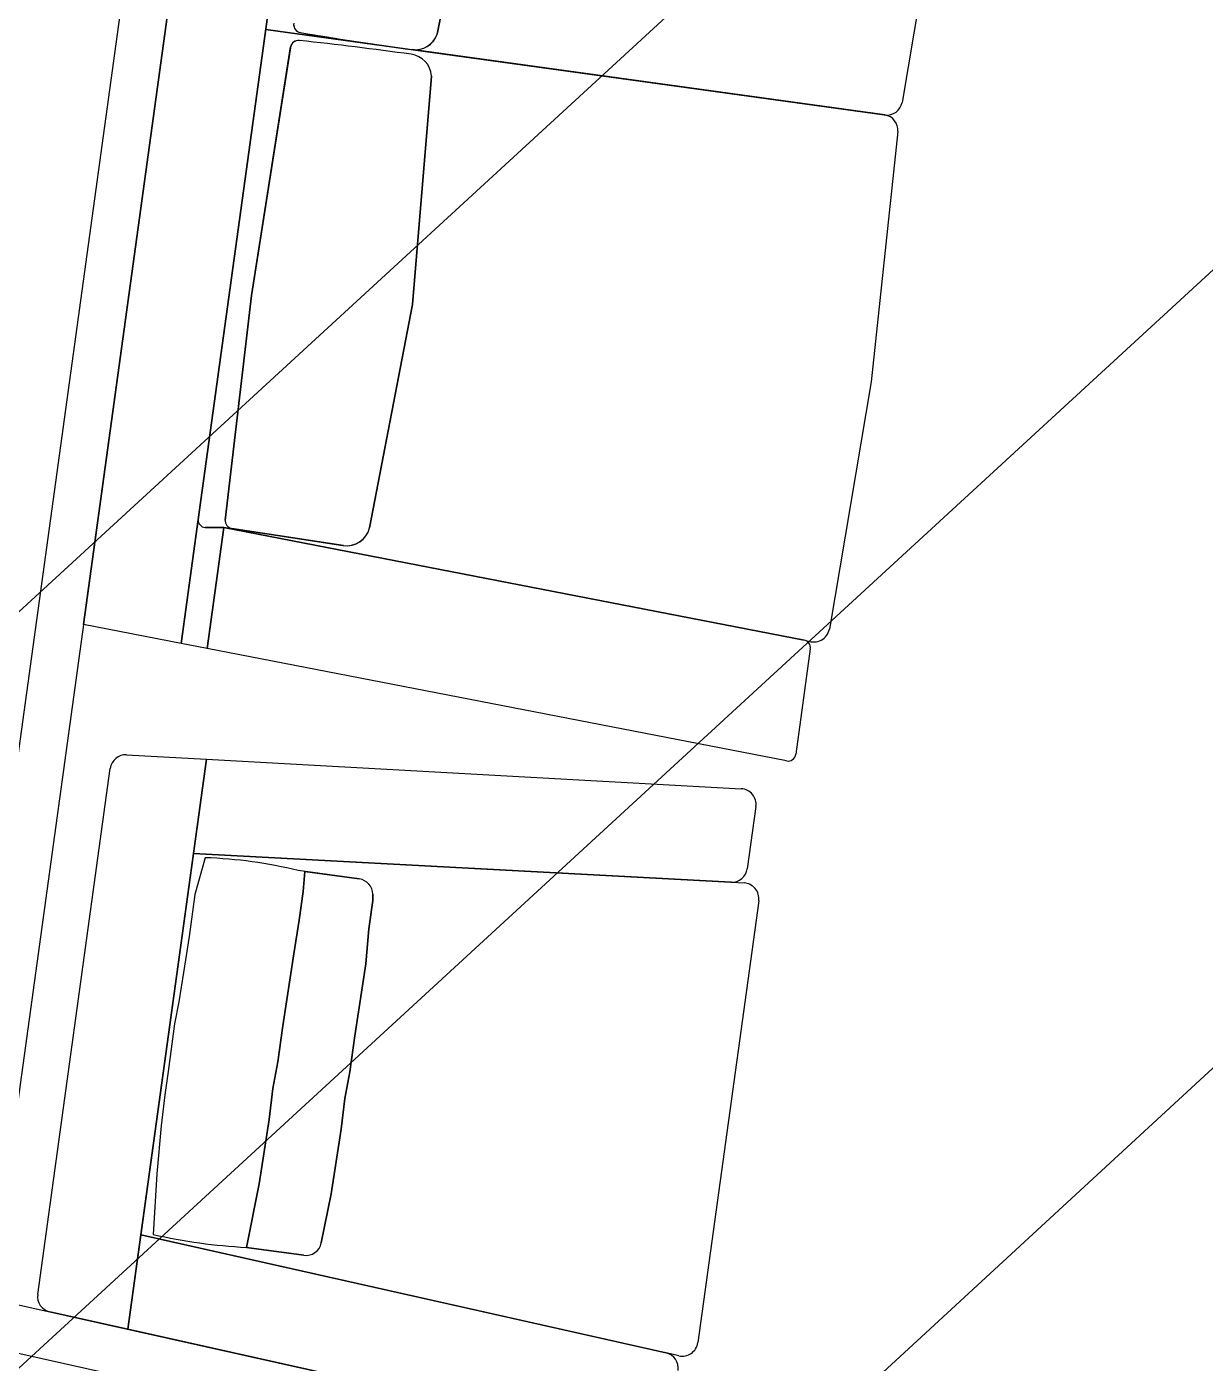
# Model space of a CAD drawing. Extents: x -678889171 to 586587, y -792238163 to 335485.
# Drawn here: x -678720533 to -678719034, y -791976105 to -791974406 of the extents above; entities that cross this region are included whole.
import ezdxf
from ezdxf.enums import TextEntityAlignment as Align

# ---------------------------------------------------------------- set-up
doc = ezdxf.new("R2010")
doc.units = 0
doc.header["$MEASUREMENT"] = 0
for name, color, linetype in [('A-FLOR-PATT', 252, 'Continuous'), ('A-SITE-PATT', 252, 'Continuous'), ('A-WALL', 252, 'Continuous')]:
    doc.layers.add(name, color=color, linetype=linetype)
doc.layers.add('BASEMENT3 LAYOUT$0$HATCH2', color=252, linetype='Continuous', lineweight=15)
doc.styles.add('Ground floor Towers$0$$Bas01-Rname$0$EN-SC', font='swissc.ttf')
doc.styles.add('Ground floor Towers$0$$Bas01-Rname$0$EN-SCL', font='swisscl.ttf')
doc.styles.add('Ground floor Towers$0$04-Ground Floor$0$V2-lower ground$0$LEVEL  FOR LICENSE LOWER GR$0$$LG- LEVEL$0$AR-SR', font='sarb.shx')

# ---------------------------------------------------------------- blocks, each defined once
blk = doc.blocks.new('A$C61C61320')
at = {"layer": 'BASEMENT3 LAYOUT$0$HATCH2'}
h = blk.add_hatch(dxfattribs=at)
h.set_pattern_fill('JIS_WOOD', color=256, scale=1000, style=0)
h.set_pattern_definition([(45, (-845211.5632561638, -471074.8112416068), (-499.9999991609842, 499.9999991609843), [])])
edge = h.paths.add_edge_path()
edge.add_line((-87728.88771757309, -14436.92520058164), (11085.99286301623, -14077.61977391216))
edge.add_line((11085.9928630162, -14077.61977391216), (11086.00013759563, -61296.12011963065))
edge.add_line((11086.00013759569, -61296.12011963065), (-23868.16462742418, -60220.57708285929))
edge.add_line((-23868.16462742421, -60220.57708285929), (-23388.15647815715, -47455.2645226442))
edge.add_arc((-38984.06513334403, -44366.02445463254), 15898.9235792472, 348.7958745272753, 525.9866040010601)
edge.add_line((-54409.82303213701, -40516.12001080933), (-55179.78612954497, -49076.3717473704))
edge.add_line((-55179.78612954495, -49076.3717473704), (-87616.00626249687, -47227.09333388295))
edge.add_line((-87616.00626249681, -47227.09333388295), (-87728.88771757303, -14436.92520058164))
blk = doc.blocks.new('GR')
at = {"layer": 'A-FLOR-PATT'}
for p, q in [((75108.06390575749, 213784.1995105726), (74863.99233715625, 211262.754058568)), ((75162.30965450482, 213721.8565290002), (74929.03757304582, 211311.9780157212)), ((75012.36551736272, 212172.8192330197, 1.322013312419961e-08), (75162.30965450476, 213721.8565290001)), ((75152.75881709714, 212312.0214137413, 1.870960735571926e-09), (75273.39753746093, 213558.3114037648, 1.870960735571926e-09)), ((75273.39753746078, 213558.3114037648, 1.870960735574043e-09), (75152.75881709694, 212312.0214137412, 1.194350978910226e-08)), ((75213.36615089167, 212938.1413958032, 6.883191337378729e-09), (75273.39753746093, 213558.3114037648, 1.870960735571926e-09)), ((75475.4205447596, 213229.3114868449, 4.250620706491891e-09), (75431.5284502802, 212941.0484314777, 6.599466843454062e-09)), ((75431.52845028037, 212941.0484314779, 6.599466843451945e-09), (75475.42054475978, 213229.3114868451, 4.250620706489986e-09)), ((76065.51207029991, 213192.2009790961, 3.84147255284904e-09), (76025.66304024524, 212878.3108375178, 6.389645768183579e-09)), ((75152.75881709694, 212312.0214137412, 1.194350978910226e-08), (75213.36615089147, 212938.141395803, 6.883191337380635e-09)), ((75152.75881709694, 212312.0214137412, 1.194350978910226e-08), (75213.36615089147, 212938.141395803, 6.883191337380635e-09)), ((75213.36615089147, 212938.141395803, 6.883191337380635e-09), (76003.51037646324, 212861.6567982865, 6.54877715102436e-09)), ((75213.36615089147, 212938.141395803, 6.883191337380635e-09), (76003.51037646324, 212861.6567982865, 6.54877715102436e-09)), ((75394.58916627028, 212920.5993206435, 6.806491988986798e-09), (75213.36615089167, 212938.1413958032, 6.883191337378729e-09)), ((75245.6742143248, 212917.2579249673, 7.010970030184528e-09), (75208.73464287398, 212599.3307331468, 9.587829098247862e-09)), ((75208.73464287398, 212599.3307331468, 9.587829098247862e-09), (75245.6742143248, 212917.2579249673, 7.010970030184528e-09)), ((75245.55059274967, 212916.1939532239, 7.019593719210936e-09), (75208.73464287398, 212599.3307331468, 9.587829098247862e-09)), ((75245.55059274967, 212916.1939532239, 7.019593719210936e-09), (75208.73464287398, 212599.3307331468, 9.587829098247862e-09)), ((76004.41404349671, 212861.5693248772, 6.548394690370246e-09), (75400.40557549527, 212920.0363022677, 6.804030299467958e-09)), ((75414.13308396819, 212596.1652741866, 9.36772534193512e-09), (75426.34456647444, 212887.4949581229, 7.032287448346413e-09)), ((75414.13308396819, 212596.1652741866, 9.36772534193512e-09), (75426.34456647444, 212887.4949581229, 7.032287448346413e-09)), ((75414.13308396819, 212596.1652741866, 9.36772534193512e-09), (75426.34456647444, 212887.4949581229, 7.032287448346413e-09)), ((75426.34456647444, 212887.4949581229, 7.032287448346413e-09), (75414.13308396819, 212596.1652741866, 9.36772534193512e-09)), ((76021.99055362039, 212841.0742973898, 6.690673763259505e-09), (76000.64535683685, 212521.9805207119, 9.258200923401067e-09)), ((76021.99055362039, 212841.0742973898, 6.690673763259505e-09), (76000.64535683685, 212521.9805207119, 9.258200923401067e-09)), ((75208.73464287398, 212599.3307331468, 9.587829098247862e-09), (75187.18029102753, 212312.989441668, 1.189468620634171e-08)), ((75187.18029102747, 212312.989441668, 1.189468620634171e-08), (75208.73464287398, 212599.3307331468, 9.587829098247862e-09)), ((75208.73464287398, 212599.3307331468, 9.587829098247862e-09), (75187.20613475214, 212313.3327656316, 1.189192027858592e-08)), ((75208.73464287398, 212599.3307331468, 9.587829098247862e-09), (75187.20613475214, 212313.3327656316, 1.189192027858592e-08)), ((75370.93503318226, 212310.3843164073, 1.169596911881153e-08), (75414.13308396819, 212596.1652741866, 9.36772534193512e-09)), ((75370.93503318226, 212310.3843164073, 1.169596911881153e-08), (75414.13308396819, 212596.1652741866, 9.36772534193512e-09)), ((75370.93503318226, 212310.3843164073, 1.169596911881153e-08), (75414.13308396819, 212596.1652741866, 9.36772534193512e-09)), ((75414.13308396819, 212596.1652741866, 9.36772534193512e-09), (75370.93503318226, 212310.3843164073, 1.169596911881153e-08)), ((76000.64535683685, 212521.9805207119, 9.258200923401067e-09), (75960.51840596064, 212205.5199107819, 1.182718349350942e-08)), ((76000.64535683685, 212521.9805207119, 9.258200923401067e-09), (75960.51840596064, 212205.5199107819, 1.182718349350942e-08)), ((75137.44435875863, 212153.8113790849, 1.322216752333082e-08), (75152.75881709694, 212312.0214137412, 1.194350978910226e-08)), ((75152.75881709694, 212312.0214137412, 1.194350978910226e-08), (75137.44435875863, 212153.8113790849, 1.322216752333082e-08)), ((75161.82574712753, 212302.2629193448, 1.201042075474506e-08), (75185.76440141385, 212303.514117698, 1.197186165261638e-08)), ((75185.76440141385, 212303.514117698, 1.197186165261638e-08), (75161.82574712753, 212302.2629193448, 1.201042075474506e-08)), ((75185.76440141385, 212303.514117698, 1.197186165261638e-08), (75161.82574712753, 212302.2629193448, 1.201042075474506e-08)), ((75185.76440141385, 212303.514117698, 1.197186165261638e-08), (75170.78301825211, 212148.7450036457, 1.322270977443549e-08)), ((75170.78301825211, 212148.7450036457, 1.322270977443549e-08), (75185.76440141385, 212303.514117698, 1.197186165261638e-08)), ((75185.76440141385, 212303.514117698, 1.197186165261638e-08), (75928.86113166681, 212190.309026481, 1.198617009939473e-08)), ((75928.81962546939, 212190.3153496321, 1.198616930018611e-08), (75185.76440141385, 212303.514117698, 1.197186165261638e-08)), ((75928.81962546939, 212190.3153496321, 1.198616930018611e-08), (75185.76440141385, 212303.514117698, 1.197186165261638e-08)), ((75195.8808658857, 212302.4931898052, 1.196791201598427e-08), (75338.66392127308, 212286.5882080386, 1.1924082322145e-08)), ((75338.66392127308, 212286.5882080386, 1.1924082322145e-08), (75195.8808658857, 212302.4931898052, 1.196791201598427e-08)), ((75196.232368947, 212302.4540349506, 1.196780411612519e-08), (75337.80301544094, 212286.6841066137, 1.192434659187174e-08)), ((75196.232368947, 212302.4540349506, 1.196780411612519e-08), (75337.80301544094, 212286.6841066137, 1.192434659187174e-08)), ((75137.44435875863, 212153.8113790849, 1.322216752333082e-08), (75012.36551736272, 212172.8192330197, 1.322013312419961e-08)), ((75937.2878117612, 212179.4627898249, 1.206251116368797e-08), (75924.26283696044, 212044.904866253, 1.315001190313741e-08)), ((75170.78301825211, 212148.7450036457, 1.322270977443549e-08), (75137.44435875863, 212153.8113790849, 1.322216752333082e-08)), ((75912.82406894432, 212035.9792652705, 1.323477902333469e-08), (75170.78301825211, 212148.7450036457, 1.322270977443549e-08)), ((75073.87633664988, 212009.6156855182, 1.444364447832347e-08), (75175.50121545303, 212008.1593147778, 1.433394110783513e-08)), ((75175.50121545303, 212008.1593147778, 1.433394110783513e-08), (75105.03547419654, 211280.1943712918, 2.021737325262975e-08)), ((75163.83307362976, 211887.6184952033, 1.53081552358518e-08), (75175.50121545303, 212008.1593147778, 1.433394110783513e-08)), ((75175.50121545303, 212008.1593147778, 1.433394110783513e-08), (75856.7616876174, 211998.3962741724, 1.3598525028062e-08)), ((74988.78297784168, 211319.7700200017, 2.004086045746069e-08), (75053.81646016927, 211991.6155784688, 1.461098668346376e-08)), ((75876.25066139153, 211976.5590535924, 1.374922766240849e-08), (75868.55387865193, 211897.0454074975, 1.439185907697161e-08)), ((75116.7036160198, 211400.7351908665, 1.924315912461308e-08), (75163.83307362976, 211887.6184952033, 1.53081552358518e-08)), ((75163.83307362976, 211887.6184952033, 1.53081552358518e-08), (75848.41391626303, 211879.0463933085, 1.45592881711798e-08)), ((75848.53879071062, 211879.0448296706, 1.455915157027762e-08), (75163.83307362976, 211887.6184952033, 1.53081552358518e-08)), ((75179.12686922785, 211883.018202726, 1.846268009277388e-08), (75167.84717626648, 211835.7418616369, 1.846268009277388e-08)), ((75179.12686922785, 211883.018202726, 1.921632678158345e-08), (75167.84717626648, 211835.7418616369, 1.921632678158345e-08)), ((75848.53879071062, 211879.0448296706, 1.455915157027762e-08), (75865.13326199155, 211878.83703902, 1.454099877922107e-08)), ((75375.94886318222, 211863.9661758067, 1.846268009277388e-08), (75298.09549504716, 211871.5022465255, 1.846268009277388e-08)), ((75375.94886318222, 211863.9661758067, 1.921632678158345e-08), (75298.09549504716, 211871.5022465255, 1.921632678158345e-08)), ((75305.17859485536, 211844.9458123395, 1.913504955049681e-08), (75306.54557557381, 211870.6842934177, 1.913504955049681e-08)), ((75306.54557557381, 211870.6842934177, 1.850156276400536e-08), (75305.17859485536, 211844.9458123395, 1.850156276400536e-08)), ((75306.54557557381, 211870.6842934177, 1.913504955049681e-08), (75375.94886318222, 211863.9661758067, 1.913504955049681e-08)), ((75375.94886318222, 211863.9661758067, 1.850156276400536e-08), (75306.54557557381, 211870.6842934177, 1.850156276400536e-08)), ((75301.65468908462, 211808.5411734396, 1.913504955049681e-08), (75305.17859485536, 211844.9458123395, 1.913504955049681e-08)), ((75305.17859485536, 211844.9458123395, 1.850156276400536e-08), (75301.65468908462, 211808.5411734396, 1.850156276400536e-08)), ((75393.91925515281, 211845.250119347, 1.913504955049681e-08), (75394.35186498088, 211837.5126037929, 1.913504955049681e-08)), ((75394.35186498088, 211837.5126037929, 1.846268009277388e-08), (75393.91925515281, 211845.250119347, 1.846268009277388e-08)), ((75394.35186498088, 211837.5126037929, 1.850156276400536e-08), (75393.91925515281, 211845.250119347, 1.850156276400536e-08)), ((75394.35186498088, 211837.5126037929, 1.921632678158345e-08), (75393.91925515281, 211845.250119347, 1.921632678158345e-08)), ((75884.71194420743, 211856.9984930896, 1.469160489059593e-08), (75830.07165739464, 211292.5225847617, 1.925371428025524e-08)), ((75167.84717626648, 211835.7418616369, 1.846268009277388e-08), (75162.66919200192, 211782.24932817, 1.846268009277388e-08)), ((75167.84717626648, 211835.7418616369, 1.921632678158345e-08), (75162.66919200192, 211782.24932817, 1.921632678158345e-08)), ((75394.35186498088, 211837.5126037929, 1.913504955049681e-08), (75390.82795921015, 211801.1079648932, 1.913504955049681e-08)), ((75390.82795921015, 211801.1079648932, 1.846268009277388e-08), (75394.35186498088, 211837.5126037929, 1.846268009277388e-08)), ((75390.82795921015, 211801.1079648932, 1.850156276400536e-08), (75394.35186498088, 211837.5126037929, 1.850156276400536e-08)), ((75390.82795921015, 211801.1079648932, 1.921632678158345e-08), (75394.35186498088, 211837.5126037929, 1.921632678158345e-08)), ((75296.7408229413, 211765.5218630699, 1.913504955049681e-08), (75301.65468908462, 211808.5411734396, 1.913504955049681e-08)), ((75301.65468908462, 211808.5411734396, 1.850156276400536e-08), (75296.7408229413, 211765.5218630699, 1.850156276400536e-08)), ((75390.82795921015, 211801.1079648932, 1.913504955049681e-08), (75388.76688535744, 211756.6139001782, 1.913504955049681e-08)), ((75388.76688535744, 211756.6139001782, 1.846268009277388e-08), (75390.82795921015, 211801.1079648932, 1.846268009277388e-08)), ((75388.76688535744, 211756.6139001782, 1.850156276400536e-08), (75390.82795921015, 211801.1079648932, 1.850156276400536e-08)), ((75388.76688535744, 211756.6139001782, 1.921632678158345e-08), (75390.82795921015, 211801.1079648932, 1.921632678158345e-08)), ((75162.66919200192, 211782.24932817, 1.846268009277388e-08), (75157.4676600662, 211736.2582103854, 1.846268009277388e-08)), ((75162.66919200192, 211782.24932817, 1.921632678158345e-08), (75157.4676600662, 211736.2582103855, 1.921632678158345e-08)), ((75286.33775348566, 211673.5396280415, 1.913504955049681e-08), (75296.7408229413, 211765.5218630699, 1.913504955049681e-08)), ((75296.7408229413, 211765.5218630699, 1.850156276400536e-08), (75286.33775348566, 211673.5396280415, 1.850156276400536e-08)), ((75388.76688535744, 211756.6139001782, 1.913504955049681e-08), (75378.36381590192, 211664.6316651496, 1.913504955049681e-08)), ((75378.36381590192, 211664.6316651496, 1.846268009277388e-08), (75388.76688535744, 211756.6139001782, 1.846268009277388e-08)), ((75378.36381590192, 211664.6316651496, 1.850156276400536e-08), (75388.76688535744, 211756.6139001782, 1.850156276400536e-08)), ((75378.36381590192, 211664.6316651496, 1.921632678158345e-08), (75388.76688535744, 211756.6139001782, 1.921632678158345e-08)), ((75157.4676600662, 211736.2582103854, 1.846268009277388e-08), (75153.0572029145, 211698.4395577367, 1.846268009277388e-08)), ((75157.4676600662, 211736.2582103855, 1.921632678158345e-08), (75153.0572029145, 211698.4395577367, 1.921632678158345e-08)), ((75153.0572029145, 211698.4395577367, 1.846268009277388e-08), (75148.83895320713, 211670.3511777227, 1.846268009277388e-08)), ((75153.0572029145, 211698.4395577367, 1.921632678158345e-08), (75148.83895320713, 211670.3511777227, 1.921632678158345e-08)), ((75148.83895320713, 211670.3511777227, 1.846268009277388e-08), (75142.9418040876, 211609.429121855, 1.846268009277388e-08)), ((75148.83895320713, 211670.3511777227, 1.921632678158345e-08), (75142.9418040876, 211609.429121855, 1.921632678158345e-08)), ((75281.87893332832, 211627.4766092478, 1.913504955049681e-08), (75286.33775348566, 211673.5396280415, 1.913504955049681e-08)), ((75286.33775348566, 211673.5396280415, 1.850156276400536e-08), (75281.87893332832, 211627.4766092478, 1.850156276400536e-08)), ((75378.36381590192, 211664.6316651496, 1.913504955049681e-08), (75373.90499574458, 211618.5686463561, 1.913504955049681e-08)), ((75373.90499574458, 211618.5686463561, 1.846268009277388e-08), (75378.36381590192, 211664.6316651496, 1.846268009277388e-08)), ((75373.90499574458, 211618.5686463561, 1.850156276400536e-08), (75378.36381590192, 211664.6316651496, 1.850156276400536e-08)), ((75373.90499574458, 211618.5686463561, 1.921632678158345e-08), (75378.36381590192, 211664.6316651496, 1.921632678158345e-08)), ((75277.08535128809, 211593.4446066768, 1.913504955049681e-08), (75281.87893332832, 211627.4766092478, 1.913504955049681e-08)), ((75281.87893332832, 211627.4766092478, 1.850156276400536e-08), (75277.08535128809, 211593.4446066768, 1.850156276400536e-08)), ((75142.9418040876, 211609.429121855, 1.846268009277388e-08), (75140.06514616287, 211579.7110477067, 1.846268009277388e-08)), ((75142.9418040876, 211609.429121855, 1.921632678158345e-08), (75140.06514616287, 211579.7110477067, 1.921632678158345e-08)), ((75373.90499574458, 211618.5686463561, 1.913504955049681e-08), (75369.11141370423, 211584.536643785, 1.913504955049681e-08)), ((75369.11141370423, 211584.536643785, 1.846268009277388e-08), (75373.90499574458, 211618.5686463561, 1.846268009277388e-08)), ((75369.11141370423, 211584.536643785, 1.850156276400536e-08), (75373.90499574458, 211618.5686463561, 1.850156276400536e-08)), ((75369.11141370423, 211584.536643785, 1.921632678158345e-08), (75373.90499574458, 211618.5686463561, 1.921632678158345e-08)), ((75274.0164922513, 211553.9962670805, 1.913504955049681e-08), (75277.08535128809, 211593.4446066768, 1.913504955049681e-08)), ((75277.08535128809, 211593.4446066768, 1.850156276400536e-08), (75274.0164922513, 211553.9962670805, 1.850156276400536e-08)), ((75140.06514616287, 211579.7110477067, 1.846268009277388e-08), (75136.9962871261, 211540.2627081103, 1.846268009277388e-08)), ((75140.06514616287, 211579.7110477067, 1.921632678158345e-08), (75136.9962871261, 211540.2627081103, 1.921632678158345e-08)), ((75369.11141370423, 211584.536643785, 1.913504955049681e-08), (75366.04255466745, 211545.0883041887, 1.913504955049681e-08)), ((75366.04255466745, 211545.0883041887, 1.846268009277388e-08), (75369.11141370423, 211584.536643785, 1.846268009277388e-08)), ((75366.04255466745, 211545.0883041887, 1.850156276400536e-08), (75369.11141370423, 211584.536643785, 1.850156276400536e-08)), ((75366.04255466745, 211545.0883041887, 1.921632678158345e-08), (75369.11141370423, 211584.536643785, 1.921632678158345e-08)), ((75136.9962871261, 211540.2627081103, 1.846268009277388e-08), (75134.06999444461, 211479.0530863028, 1.846268009277388e-08)), ((75136.9962871261, 211540.2627081103, 1.921632678158345e-08), (75134.06999444461, 211479.0530863028, 1.921632678158345e-08)), ((75264.54834201839, 211471.6724036778, 1.913504955049681e-08), (75274.0164922513, 211553.9962670805, 1.913504955049681e-08)), ((75274.0164922513, 211553.9962670805, 1.850156276400536e-08), (75264.54834201839, 211471.6724036778, 1.850156276400536e-08)), ((75366.04255466745, 211545.0883041887, 1.913504955049681e-08), (75356.57440443453, 211462.764440786, 1.913504955049681e-08)), ((75356.57440443453, 211462.764440786, 1.846268009277388e-08), (75366.04255466745, 211545.0883041887, 1.846268009277388e-08)), ((75356.57440443453, 211462.764440786, 1.850156276400536e-08), (75366.04255466745, 211545.0883041887, 1.850156276400536e-08)), ((75356.57440443453, 211462.764440786, 1.921632678158345e-08), (75366.04255466745, 211545.0883041887, 1.921632678158345e-08)), ((75134.06999444461, 211479.0530863028, 1.846268009277388e-08), (75132.53906934406, 211401.7306365306, 1.846268009277388e-08)), ((75134.06999444461, 211479.0530863028, 1.921632678158345e-08), (75132.53906934406, 211401.7306365306, 1.921632678158345e-08)), ((75251.50769516348, 211390.2146803302, 1.913504955049681e-08), (75264.54834201839, 211471.6724036778, 1.913504955049681e-08)), ((75264.54834201839, 211471.6724036778, 1.850156276400536e-08), (75251.50769516348, 211390.2146803302, 1.850156276400536e-08)), ((75356.57440443453, 211462.764440786, 1.913504955049681e-08), (75346.4926375224, 211399.7892073383, 1.913504955049681e-08)), ((75346.4926375224, 211399.7892073383, 1.846268009277388e-08), (75356.57440443453, 211462.764440786, 1.846268009277388e-08)), ((75346.4926375224, 211399.7892073383, 1.850156276400536e-08), (75356.57440443453, 211462.764440786, 1.850156276400536e-08)), ((75346.4926375224, 211399.7892073383, 1.921632678158345e-08), (75356.57440443453, 211462.764440786, 1.921632678158345e-08)), ((75105.03547419654, 211280.1943712918, 2.021737325262975e-08), (75116.7036160198, 211400.7351908665, 1.924315912461308e-08)), ((75116.7036160198, 211400.7351908665, 1.924315912461308e-08), (75790.34161539073, 211277.8235455781, 1.941823806972782e-08)), ((75790.21875943814, 211277.8459618124, 1.941820613938811e-08), (75116.7036160198, 211400.7351908665, 1.924315912461308e-08)), ((75324.90300175839, 211383.1101422199, 1.913504955049681e-08), (75251.50769516348, 211390.2146803302, 1.913504955049681e-08)), ((75251.50769516348, 211390.2146803302, 1.846268009277388e-08), (75324.90300175839, 211383.1101422199, 1.846268009277388e-08)), ((75251.50769516348, 211390.2146803302, 1.850156276400536e-08), (75324.90300175839, 211383.1101422199, 1.850156276400536e-08)), ((75251.50769516348, 211390.2146803302, 1.921632678158345e-08), (75324.90300175839, 211383.1101422199, 1.921632678158345e-08)), ((74929.03757304582, 211311.9780157212, 1.678015820812274e-06), (75928.74275343819, 211131.4402150996, 1.678015820812274e-06)), ((75105.03547419654, 211280.1943712918, 2.021737325262975e-08), (75005.01801631844, 211298.2566282686, 2.019286740638427e-08)), ((75775.52031394432, 211159.1108151671, 2.038165255687608e-08), (75105.03547419654, 211280.1943712918, 2.021737325262975e-08)), ((75806.66785037809, 211274.8446690813, 1.942248126859997e-08), (75790.34161539073, 211277.8235455781, 1.941823806972782e-08)), ((74863.99233715625, 211262.754058568, 1.678015820812274e-06), (75864.71503351125, 211082.0325036781, 1.678015820812274e-06))]:
    blk.add_line(p, q, dxfattribs=at)
for centre, radius, start, end in [((687279.656740699, 163488.6097753342), 623072.5456272444, 169.8809308091749, 188.016783999427), ((687377.2148750997, 163494.3993246956), 622619.9563395467, 169.8833632136182, 188.0029312343603), ((687457.6315433225, 163499.1463224945), 615150.2507543761, 171.0710527946992, 188.0887984813754), ((75258.85272962306, 212946.2258504314, 6.764459556927145e-09), 10.35223543974767, 172.6041204590575, 262.8042584954977), ((75258.85272962286, 212946.2258504312, 6.764459556929263e-09), 10.35223543974767, 178.5350715585531, 262.8042584943161), ((75874.62733053754, 217823.498994177, -3.282537883441012e-08), 4926.343659134013, 262.8042584943161, 264.4710929254796), ((75874.62733053777, 217823.4989941772, -3.282537883441266e-08), 4926.34365913405, 262.8042584954977, 264.4080486840054), ((75402.87469956628, 212949.9345200461, 6.562899675523236e-09), 30.00000000027219, 264.4710929254796, 342.7703143233655), ((75402.87469956651, 212949.9345200463, 6.562899675520907e-09), 30.00000000027214, 265.2789801125667, 342.7703143234541), ((75255.88169173151, 212915.5327630643, 7.012521910460992e-09), 10.35223543974768, 86.13792735621234, 176.3380653920952), ((75255.88169173151, 212915.5327630643, 7.012521910460992e-09), 10.35223543974768, 86.13792735621234, 176.3380653920954), ((75255.88169173151, 212915.5327630643, 7.012521910460992e-09), 10.35223543974767, 86.13792735621236, 170.4071142919753), ((75255.88169173151, 212915.5327630643, 7.012521910460992e-09), 10.35223543974771, 86.1379273562123, 170.4071142919733), ((74924.76581952302, 208010.7051456033, 4.648188366719507e-08), 4926.343659134013, 84.47109292504875, 86.13792735621232), ((74924.76581952308, 208010.7051456033, 4.648188366719507e-08), 4926.343659134013, 84.47109292504905, 86.13792735621261), ((74924.76581952308, 208010.7051456033, 4.648188366719507e-08), 4926.343659134013, 84.47109292504881, 86.13792735621237), ((74924.76581952313, 208010.7051456033, 4.648188366719507e-08), 4926.343659134012, 84.47109292504935, 86.13792735621301), ((75396.51845053094, 212884.2696197307, 7.093605157246261e-09), 30.00000000027218, 6.171871527162892, 84.47109292504881), ((75396.51845053094, 212884.2696197307, 7.093605157246261e-09), 30.00000000027214, 6.171871527161466, 84.4710929250486), ((75396.51845053094, 212884.2696197307, 7.093605157246261e-09), 30.00000000027215, 6.171871527162096, 84.47109292504881), ((75396.51845053094, 212884.2696197307, 7.093605157246261e-09), 30.00000000027215, 6.171871527159449, 84.4710929250321), ((76006.27744282872, 212881.0600181505, 6.390898174022781e-09), 19.57956540237198, 265.075830551275, 351.928387183547), ((76005.92215350119, 212881.5108490449, 6.387731014265644e-09), 20.00000000000009, 263.0739118975706, 265.8682739529578), ((76005.92215350119, 212881.5108490449, 6.387731014265644e-09), 20.0000000000002, 263.0739118975677, 265.8682739529607), ((76002.76108718847, 212842.3668175055, 6.703344052291719e-09), 19.27351950005113, 84.53459669172433, 85.0800938835449), ((76001.95361557248, 212841.6768170275, 6.709805299255436e-09), 20.04599501770279, 358.2776094518857, 82.75645621106688), ((76001.95361557248, 212841.6768170275, 6.709805299255224e-09), 20.04599501770273, 358.2776094518902, 82.75645621106128), ((75162.75685545488, 212312.2194768465, 1.192999060963374e-08), 10.00000000000002, 181.1348922099845, 264.6574034899591), ((75162.75685545488, 212312.2194768465, 1.192999060963374e-08), 10.00000000000006, 181.1348922099839, 264.6574034899591), ((75162.75685545488, 212312.2194768465, 1.192999060963374e-08), 10.00000000000007, 181.13489220998, 264.6574034899591), ((75197.16352339939, 212312.4105881386, 1.18873739502872e-08), 10.00000000002292, 174.7087945180365, 264.6571380594292), ((75197.16352339939, 212312.4105881386, 1.18873739502872e-08), 10.00000000002284, 174.7087945180235, 264.6571380594787), ((75197.16352339939, 212312.4105881386, 1.18873739502872e-08), 10.00000000002293, 176.6815586272014, 262.6306118029712), ((75197.16352339939, 212312.4105881386, 1.18873739502872e-08), 10.0000000000228, 176.6815586271533, 262.6306118029523), ((75341.5543595092, 212316.4486394957, 1.168274951596125e-08), 29.99999999999999, 262.8166569371306, 348.3376315855868), ((75341.5543595092, 212316.4486394957, 1.168274951596125e-08), 30.00000000000002, 262.816656937141, 348.3376315855859), ((75341.5543595092, 212316.4486394957, 1.168274951596125e-08), 29.99999999999994, 264.471092925264, 348.3376315855916), ((75341.5543595092, 212316.4486394957, 1.168274951596125e-08), 29.99999999999999, 264.4710929252731, 348.3376315855868), ((75940.18750670808, 212209.1076122216, 1.182288493265468e-08), 20.64502521283106, 250.5541701347854, 349.992305285321), ((75940.18750670808, 212209.1076122216, 1.182288493265468e-08), 20.64502521283106, 250.5541701347855, 349.9923052853206), ((75927.33433460887, 212180.426269237, 1.206672379203547e-08), 10.00000000000009, 37.96469917317395, 81.45830543933387), ((75927.33433460887, 212180.426269237, 1.206672379203547e-08), 10.00000000000019, 37.96469917317058, 81.45830543966683), ((75927.33433460887, 212180.426269237, 1.206672379203547e-08), 10.00000000000011, 354.4710929252648, 81.21774849315163), ((75917.13807456638, 212177.4605279807, 1.210252819118774e-08), 20.24897433242069, 26.76098952669409, 36.97726843419055), ((75917.13807456638, 212177.4605279807, 1.210252819118774e-08), 20.2489743324206, 26.76098952669299, 36.97726843419012), ((75914.30935980804, 212045.8683456651, 1.315422453148491e-08), 10.00000000000007, 261.458305421081, 354.4710929252681), ((75073.6445644726, 211989.6962524354, 1.46026089517588e-08), 19.92078142749386, 89.33336615160557, 174.4710936312853), ((75856.42255708831, 211978.4783796259, 1.375760539411303e-08), 19.92078142749187, 354.471093631284, 89.02455198547571), ((75848.7257743486, 211898.9647335309, 1.440023680867615e-08), 19.92078142749344, 269.4621932548586, 354.4710936312827), ((75182.26371949483, 211295.147885682, 1.846268009277388e-08), 587.8786860322529, 78.63646239380707, 90.30572486875741), ((75182.26371949483, 211295.147885682, 1.921632678158345e-08), 587.8786860322529, 78.63646239380707, 90.30572486875741), ((75848.72577434918, 211898.9647335308, 1.440023680867615e-08), 19.92078142745627, 269.1030029551976, 269.4621932533317), ((75864.88383990421, 211858.9178191231, 1.46999826223009e-08), 19.92078142749179, 354.471093631284, 89.28259810579186), ((75374.02953714886, 211844.1380715034, 1.913504955049681e-08), 19.92078142751385, 3.200114776456715, 84.4710936314289), ((75374.02953714886, 211844.1380715034, 1.846268009277388e-08), 19.92078142751854, 3.200114776456715, 84.4710936314289), ((75374.02953714886, 211844.1380715034, 1.850156276400536e-08), 19.92078142751854, 3.200114776456715, 84.4710936314289), ((75374.02953714886, 211844.1380715034, 1.921632678158345e-08), 19.92078142751854, 3.200114776456715, 84.4710936314289), ((75260.27220514361, 212101.0351414484, 1.846268009277388e-08), 710.8744928462839, 259.6486159777257, 269.29357128485), ((75260.27220514361, 212101.0351414484, 1.921632678158345e-08), 710.8744928462839, 259.6486159777257, 269.29357128485), ((75326.82232779186, 211402.9382465231, 1.913504955049681e-08), 19.92078142752056, 264.4710936310956, 350.9046404314972), ((75326.82232779186, 211402.9382465231, 1.846268009277388e-08), 19.92078142752507, 264.4710936310956, 350.9046404314972), ((75326.82232779186, 211402.9382465231, 1.850156276400536e-08), 19.92078142752507, 264.4710936310956, 350.9046404314972), ((75326.82232779186, 211402.9382465231, 1.921632678158345e-08), 19.92078142752507, 264.4710936310956, 350.9046404314972), ((75008.6110821449, 211317.8506939683, 2.003248272575573e-08), 19.92078142749114, 174.4710936312867, 259.6088211109669), ((75810.2435530913, 211294.4419107951, 1.92620920119602e-08), 19.92078142749158, 259.6595891567703, 354.4710936312788), ((75786.7045022673, 211258.2376082554, 1.957861057326629e-08), 19.92078142748167, 79.47999400835586, 79.8391843062436), ((75786.70450226718, 211258.2376082554, 1.957861057326629e-08), 19.92078142749386, 354.4710936312787, 79.4799940078445)]:
    blk.add_arc(centre, radius, start, end, dxfattribs=at)
at = {"layer": 'A-FLOR-PATT', "style": 'Ground floor Towers$0$04-Ground Floor$0$V2-lower ground$0$LEVEL  FOR LICENSE LOWER GR$0$$LG- LEVEL$0$AR-SR', "flags": 12}
for tag, p in [('L', (30296.07288644527, 72859.53473235783)), ('P', (30237.50458115668, 72203.99769414036))]:
    blk.add_attdef(tag, text='', height=500, dxfattribs=at).set_placement(p, align=Align.RIGHT)
at = {"layer": 'A-FLOR-PATT'}
for tag, p, height, style in [('N', (85492.25876324323, 56633.4995742733), 250, 'Ground floor Towers$0$$Bas01-Rname$0$EN-SC'), ('N', (89389.48149106537, 56633.4995742733), 250, 'Ground floor Towers$0$$Bas01-Rname$0$EN-SC'), ('N', (94597.61363499537, 56633.4995742733), 250, 'Ground floor Towers$0$$Bas01-Rname$0$EN-SC'), ('AN', (85922.66280553787, 56313.08159666645), 200, 'Ground floor Towers$0$$Bas01-Rname$0$EN-SCL'), ('AN', (89819.88553336001, 56313.08159666645), 200, 'Ground floor Towers$0$$Bas01-Rname$0$EN-SCL'), ('AN', (95028.01767729002, 56313.08159666645), 200, 'Ground floor Towers$0$$Bas01-Rname$0$EN-SCL'), ('SN', (85299.47460008037, 56025.08594095582), 200, 'Ground floor Towers$0$$Bas01-Rname$0$EN-SCL'), ('SN', (89196.69732790251, 56025.08594095582), 200, 'Ground floor Towers$0$$Bas01-Rname$0$EN-SCL'), ('SN', (94404.82947183252, 56025.08594095582), 200, 'Ground floor Towers$0$$Bas01-Rname$0$EN-SCL'), ('F', (85927.04975899268, 56008.67972904726), 200, 'Ground floor Towers$0$$Bas01-Rname$0$EN-SCL'), ('F', (89824.27248681482, 56008.67972904726), 200, 'Ground floor Towers$0$$Bas01-Rname$0$EN-SCL'), ('F', (95032.40463074483, 56008.67972904726), 200, 'Ground floor Towers$0$$Bas01-Rname$0$EN-SCL')]:
    blk.add_attdef(tag, p, '', height=height, dxfattribs=dict(at, style=style))
at = {"layer": 'A-FLOR-PATT', "style": 'Ground floor Towers$0$$Bas01-Rname$0$EN-SCL', "width": 0.8}
for p in [(85305.16036184286, 56295.1433535593), (89202.383089665, 56295.1433535593), (94410.51523359501, 56295.1433535593)]:
    blk.add_attdef('FN', p, '', height=250, dxfattribs=at)

msp = doc.modelspace()

# ---------------------------------------------------------------- block references
at = {"layer": 'A-SITE-PATT', "rotation": 357.6731745000001}
msp.add_blockref('A$C61C61320', (-678706236.4347705, -791940527.995869, -212772), dxfattribs=at)

# ---------------------------------------------------------------- next in the draw order: block references
at = {"layer": 'A-WALL', "rotation": 357.6731745000001}
msp.add_blockref('GR', (-678804025.0995113, -792184118.4910543, -212772), dxfattribs=at)

doc.saveas('drawing.dxf')
